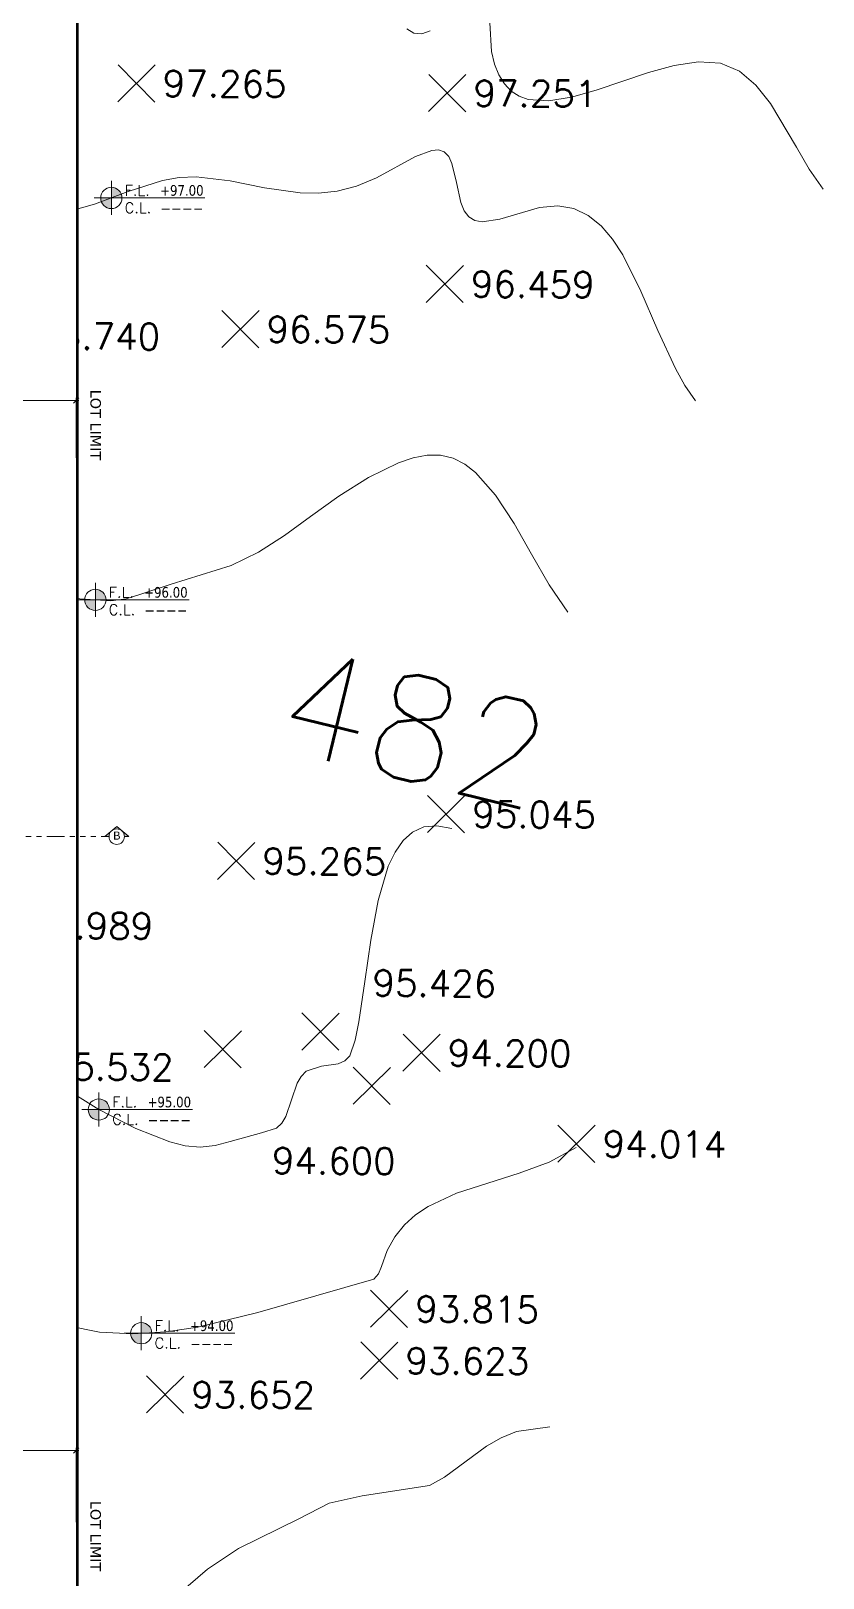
# Model space of a CAD drawing. Header units: inches. Extents: x -48 to 777, y -156 to 510.
# Drawn here: x 312.27 to 327.36, y 127.61 to 157.08 of the extents above; entities that cross this region are included whole.
import ezdxf
from ezdxf.enums import TextEntityAlignment as Align

# ---------------------------------------------------------------- set-up
doc = ezdxf.new("R2010")
doc.units = ezdxf.units.IN
doc.header["$MEASUREMENT"] = 0
doc.set_wipeout_variables(frame=1)
for name, pattern in [('ACAD_ISO06W100', [36, 24, -3, 0, -3, 0, -3, 0, -3]), ('ACAD_ISO10W100', [18, 12, -3, 0, -3]), ('NUHA', [1.45, 0.75, -0.25, 0.2, -0.25])]:
    doc.linetypes.add(name, pattern=pattern)
doc.layers.get('Defpoints').update_dxf_attribs({"lineweight": 5})
for name, color, linetype, lineweight in [('A-AXIS', 253, 'ACAD_ISO10W100', 5), ('A-DIM', 9, 'Continuous', 5), ('A-LEVELS', 139, 'Continuous', 20), ('A-LIMIT LOT', 235, 'ACAD_ISO10W100', 20), ('A-NOTES', 151, 'Continuous', 20), ('A-SIGNS1', 20, 'Continuous', 15), ('A-SIGNS2', 30, 'Continuous', 15), ('A-TEXT', 50, 'Continuous', 15)]:
    doc.layers.add(name, color=color, linetype=linetype, lineweight=lineweight)
doc.layers.add('pts pc', color=7, linetype='Continuous')
doc.styles.add('2mm', font='simplex.shx', dxfattribs={"height": 0.5})
doc.styles.add('5mm', font='simplex_.ttf', dxfattribs={"height": 5})
doc.styles.add('ROMAND', font='verdana.ttf')
doc.styles.add('ROMANS', font='romans__.ttf', dxfattribs={"height": 0.14})
doc.styles.add('Stretch', font='GOTHIC.TTF', dxfattribs={"width": 0.75, "height": 0.2})
doc.dimstyles.new('M-1.100', dxfattribs={"dimtxt": 0.2, "dimasz": 0.1, "dimexe": 0.05, "dimexo": 0.05, "dimgap": 0.1, "dimtad": 1, "dimlfac": 100, "dimrnd": 0.5, "dimzin": 9, "dimdsep": 46, "dimtxsty": 'ROMAND', "dimblk": 'OBLIQUE', "dimcen": 1, "dimdle": 0.05, "dimclrd": 256, "dimclre": 256, "dimclrt": 2, "dimadec": 0, "dimazin": 0, "dimtfac": 0.666667, "dimtmove": 2, "dimatfit": 3, "dimfxl": 0.04, "dimtolj": 1, "dimtzin": 5, "dimlwd": -1, "dimlwe": -1, "dimarcsym": 0})

# ---------------------------------------------------------------- blocks, each defined once
blk = doc.blocks.new('_Oblique')
at = {"color": 0, "linetype": 'ByBlock', "lineweight": -2}
blk.add_line((-0.5, -0.5), (0.5, 0.5), dxfattribs=at)
blk = doc.blocks.new('*D974')
at = {"layer": 'A-DIM', "transparency": 16777216}
for p, q in [((-315969.27, -27907.07), (-315972.37, -27907.07)), ((-315972.32, -27908.161), (-315972.32, -27907.02)), ((-315969.32, -27908.161), (-315969.32, -27907.02))]:
    blk.add_line(p, q, dxfattribs=at)
at = {"layer": 'Defpoints', "color": 0, "transparency": 16777216}
for p in [(-315972.32, -27907.07), (-315972.32, -27908.211), (-315969.32, -27908.211)]:
    blk.add_point(p, dxfattribs=at)
at = {"layer": 'A-DIM', "transparency": 16777216, "xscale": 0.1, "yscale": 0.1, "zscale": 0.1}
for p, rotation in [((-315972.32, -27907.07), 179.9999999997916), ((-315969.32, -27907.07), 359.9999999997916)]:
    blk.add_blockref('_Oblique', p, dxfattribs=dict(at, rotation=rotation))
at = {"layer": 'A-DIM', "color": 2, "transparency": 16777216, "insert": (-315970.82, -27906.866), "char_height": 0.2, "attachment_point": 5, "style": 'ROMAND'}
blk.add_mtext('\\A1;300', dxfattribs=at)
blk = doc.blocks.new('*D975')
at = {"layer": 'A-DIM', "transparency": 16777216}
for p, q in [((-315969.27, -27927.068), (-315972.37, -27927.068)), ((-315972.32, -27928.435), (-315972.32, -27927.018)), ((-315969.32, -27928.435), (-315969.32, -27927.018))]:
    blk.add_line(p, q, dxfattribs=at)
at = {"layer": 'Defpoints', "color": 0, "transparency": 16777216}
for p in [(-315972.32, -27927.068), (-315972.32, -27928.485), (-315969.32, -27928.485)]:
    blk.add_point(p, dxfattribs=at)
at = {"layer": 'A-DIM', "transparency": 16777216, "xscale": 0.1, "yscale": 0.1, "zscale": 0.1, "rotation": 180}
blk.add_blockref('_Oblique', (-315972.32, -27927.068), dxfattribs=at)
at = {"layer": 'A-DIM', "transparency": 16777216, "xscale": 0.1, "yscale": 0.1, "zscale": 0.1}
blk.add_blockref('_Oblique', (-315969.32, -27927.068), dxfattribs=at)
at = {"layer": 'A-DIM', "color": 2, "transparency": 16777216, "insert": (-315970.82, -27926.864), "char_height": 0.2, "attachment_point": 5, "style": 'ROMAND'}
blk.add_mtext('\\A1;300', dxfattribs=at)
blk = doc.blocks.new('GXFHGCGFCD')
at = {"layer": 'A-SIGNS1', "linetype": 'NUHA'}
h = blk.add_hatch(color=256, dxfattribs=at)
h.paths.add_polyline_path([(90.382, 61.33), (90.382, 61.17), (90.542, 61.17, 0.414214)])
h.paths.add_polyline_path([(90.382, 61.17), (90.222, 61.17, 0.414214), (90.382, 61.01)])
at = {"layer": 'A-SIGNS1'}
for p, q in [((90.382, 60.914), (90.382, 61.426)), ((90.126, 61.17), (91.79, 61.17))]:
    blk.add_line(p, q, dxfattribs=at)
blk.add_circle((90.382, 61.17), 0.16, dxfattribs=at)
blk = doc.blocks.new('DGXFHXFGDFD')
at = {"layer": 'A-SIGNS1'}
blk.add_blockref('GXFHGCGFCD', (0, 0), dxfattribs=at)
at = {"layer": 'A-SIGNS2', "linetype": 'NUHA', "style": 'ROMANS'}
for s, p in [('F.L.', (90.583, 61.203)), ('C.L.', (90.583, 60.941))]:
    blk.add_text(s, height=0.16, dxfattribs=at).set_placement(p)
at = {"layer": 'A-SIGNS2', "style": 'ROMANS', "width": 0.910135, "flags": 4}
for tag, p, p2 in [('NIV.FINI', (91.116, 61.203), (91.79, 61.203)), ('NIV.BETON', (91.116, 60.941), (91.79, 60.941))]:
    blk.add_attdef(tag, text='', height=0.16, dxfattribs=at).set_placement(p, p2, align=Align.FIT)
blk = doc.blocks.new('ZDGFHGCGFF')
h = blk.add_hatch(color=256)
h.paths.add_polyline_path([(94.086, 59.804), (94.151, 59.726, 0.223535), (94.086, 59.756)])
h.paths.add_polyline_path([(94.151, 59.726), (94.195, 59.673), (94.151, 59.619, 0.17452), (94.17, 59.673, 0.17452)])
h.paths.add_polyline_path([(94.086, 59.589, 0.223535), (94.151, 59.619), (94.086, 59.541)])
for p, q in [((94.086, 59.756), (94.086, 59.804)), ((94.086, 59.804), (94.195, 59.673)), ((94.195, 59.673), (94.086, 59.541)), ((94.086, 59.541), (94.086, 59.589))]:
    blk.add_line(p, q)
blk.add_circle((94.086, 59.673), 0.0839)
blk = doc.blocks.new('ZDGFHGCJHGHFG')
at = {"layer": 'A-SIGNS1', "rotation": 90}
blk.add_blockref('ZDGFHGCGFF', (154.078, -34.414), dxfattribs=at)
at = {"layer": 'A-SIGNS2', "linetype": 'ACAD_ISO06W100', "ltscale": 0.01, "style": 'Stretch', "flags": 12}
blk.add_attdef('A', text='', height=0.0883, dxfattribs=at).set_placement((94.407, 59.684), align=Align.MIDDLE)
blk = doc.blocks.new('LOT 688  TOPOGRAPHIC PLAN')
at = {"layer": 'A-LEVELS', "linetype": 'Continuous'}
for points in [[(-315963.01823, -27899.99287), (-315962.88353, -27900.07191), (-315962.73578, -27900.08639), (-315962.57239, -27900.02724)], [(-315961.43466, -27899.87556), (-315961.40366, -27900.42358), (-315961.34655, -27900.65996), (-315961.26381, -27900.86666), (-315961.15704, -27901.04026), (-315961.02786, -27901.17735), (-315960.87792, -27901.27532), (-315960.70907, -27901.33646), (-315960.32259, -27901.3646), (-315959.88413, -27901.29449), (-315959.40945, -27901.15886), (-315958.41432, -27900.82196), (-315957.92534, -27900.68615), (-315957.46307, -27900.61573), (-315957.04324, -27900.64344), (-315956.67924, -27900.79694), (-315956.3661, -27901.06439), (-315956.09027, -27901.41541), (-315955.59604, -27902.24609), (-315955.3504, -27902.66474), (-315955.08759, -27903.04492)], [(-315970.95685, -27903.79566), (-315969.62603, -27903.51344), (-315968.97279, -27903.33161), (-315968.32633, -27903.08928), (-315967.6777, -27902.87668), (-315967.35432, -27902.81936), (-315967.032, -27902.80783), (-315966.38605, -27902.8839), (-315965.72991, -27903.01567), (-315965.05342, -27903.11142), (-315964.70438, -27903.11712), (-315964.34646, -27903.07942), (-315963.97837, -27902.98685), (-315963.59899, -27902.82828), (-315962.85599, -27902.42276), (-315962.54331, -27902.30469), (-315962.41316, -27902.29602), (-315962.30486, -27902.33206), (-315962.2214, -27902.42051), (-315962.16024, -27902.55738), (-315962.07486, -27902.9181), (-315961.98788, -27903.29588), (-315961.92471, -27903.45406), (-315961.83827, -27903.57198), (-315961.72347, -27903.6397), (-315961.58351, -27903.66321), (-315961.24775, -27903.61458), (-315960.48995, -27903.39326), (-315960.14227, -27903.3607), (-315959.83437, -27903.41489), (-315959.56154, -27903.54557), (-315959.31904, -27903.74239), (-315959.10213, -27903.99502), (-315958.90607, -27904.2931), (-315958.55749, -27904.98426), (-315958.23537, -27905.73311), (-315957.90176, -27906.4569), (-315957.71878, -27906.78352), (-315957.5187, -27907.07285)], [(-315970.44815, -27910.59939), (-315969.84858, -27910.71402), (-315969.24898, -27910.84433), (-315968.65878, -27910.8877), (-315968.37015, -27910.84475), (-315968.08543, -27910.75565), (-315967.50844, -27910.56673), (-315966.36561, -27910.21319), (-315965.846, -27909.96082), (-315965.35312, -27909.6427), (-315964.85291, -27909.2794), (-315964.31533, -27908.89421), (-315963.74783, -27908.53294), (-315963.17765, -27908.25333), (-315962.90013, -27908.16222), (-315962.63221, -27908.1132), (-315962.37734, -27908.11352), (-315962.13869, -27908.16977), (-315961.91636, -27908.28061), (-315961.7083, -27908.43911), (-315961.32655, -27908.87102), (-315960.97664, -27909.40933), (-315960.64176, -27909.99785), (-315960.30508, -27910.5804), (-315959.94981, -27911.10078)], [(-315970.22818, -27924.31779), (-315969.99912, -27924.47357), (-315969.47057, -27924.69569), (-315968.87465, -27924.81334), (-315968.24322, -27924.84429), (-315967.60816, -27924.80633), (-315966.99891, -27924.71692), (-315965.86111, -27924.43959), (-315963.64868, -27923.80732), (-315963.56175, -27923.70132), (-315963.50045, -27923.56149), (-315963.39131, -27923.25966), (-315963.24646, -27922.99566), (-315963.0652, -27922.77123), (-315962.85234, -27922.58122), (-315962.61269, -27922.42054), (-315962.07225, -27922.16669), (-315960.88138, -27921.78576), (-315960.30785, -27921.57684), (-315959.79413, -27921.30027)], [(-315967.41388, -27929.84415), (-315966.815, -27929.33098), (-315966.22398, -27928.93818), (-315965.07657, -27928.37038), (-315964.50003, -27928.07408), (-315963.87019, -27927.93479), (-315962.58428, -27927.73491), (-315962.3039, -27927.57611), (-315962.03632, -27927.38134), (-315961.50181, -27926.98885), (-315961.22346, -27926.82507), (-315960.93009, -27926.70555), (-315960.29313, -27926.61484)]]:
    blk.add_lwpolyline(points, dxfattribs=at)
at = {"layer": 'A-LEVELS', "color": 209, "linetype": 'Continuous'}
blk.add_lwpolyline([(-315970.24124, -27919.61821), (-315969.59667, -27920.12754), (-315968.88848, -27920.57379), (-315968.18141, -27920.93593), (-315967.53711, -27921.19153), (-315967.24194, -27921.26538), (-315966.95573, -27921.29099), (-315966.67132, -27921.2602), (-315966.3837, -27921.18526), (-315965.78578, -27921.01778), (-315965.50124, -27920.93213), (-315965.40122, -27920.83568), (-315965.32625, -27920.70638), (-315965.10994, -27920.07493), (-315965.03499, -27919.94208), (-315964.93498, -27919.84067), (-315964.64819, -27919.74815), (-315964.32981, -27919.70178), (-315964.1978, -27919.64885), (-315964.10319, -27919.5527), (-315964.00156, -27919.25422), (-315963.93449, -27918.90155), (-315963.8199, -27918.13664), (-315963.70724, -27917.34545), (-315963.5676, -27916.59171), (-315963.37206, -27915.93916), (-315963.2443, -27915.67075), (-315963.09171, -27915.45153), (-315962.9107, -27915.28948), (-315962.69764, -27915.19256), (-315962.44891, -27915.16874), (-315962.16308, -27915.22149)], dxfattribs=at)
at = {"layer": 'A-LIMIT LOT', "linetype": 'Continuous', "const_width": 0.1}
blk.add_lwpolyline([(-315996.80172, -27893.57917), (-315985.1164, -27950.2257), (-315970.22923, -27937.16678), (-315964.6636, -27941.43051), (-315964.08799, -27936.87852), (-315969.32038, -27930.53073), (-315969.32038, -27896.23659), (-315996.80172, -27893.57917)], dxfattribs=at)
at = {"layer": 'pts pc', "linetype": 'Continuous'}
for points in [[(-315967.8146, -27900.67704), (-315968.52538, -27901.38024)], [(-315967.81839, -27901.38403), (-315968.52159, -27900.67325)], [(-315961.8925, -27900.86179), (-315962.60328, -27901.56499)], [(-315961.89629, -27901.56878), (-315962.59949, -27900.858)], [(-315961.94199, -27904.49757), (-315962.65277, -27905.20077)], [(-315961.94578, -27905.20456), (-315962.64898, -27904.49378)], [(-315965.83566, -27905.35671), (-315966.54644, -27906.05991)], [(-315965.83945, -27906.0637), (-315966.54265, -27905.35292)], [(-315961.91613, -27914.59586), (-315962.62691, -27915.29906)], [(-315961.91992, -27915.30285), (-315962.62312, -27914.59207)], [(-315965.91597, -27915.48743), (-315966.62675, -27916.19063)], [(-315965.91976, -27916.19442), (-315966.62296, -27915.48364)], [(-315964.31137, -27918.73908), (-315965.02215, -27919.44228)], [(-315964.31516, -27919.44607), (-315965.01836, -27918.73529)], [(-315966.17119, -27919.07211), (-315966.88197, -27919.77531)], [(-315966.17498, -27919.7791), (-315966.87818, -27919.06832)], [(-315962.3825, -27919.14142), (-315963.09328, -27919.84462)], [(-315962.38629, -27919.84841), (-315963.08949, -27919.13763)], [(-315963.33289, -27919.77034), (-315964.04367, -27920.47354)], [(-315963.33668, -27920.47733), (-315964.03988, -27919.76655)], [(-315959.43175, -27920.87427), (-315960.14253, -27921.57746)], [(-315959.43554, -27921.58125), (-315960.13874, -27920.87048)], [(-315963.00166, -27924.01917), (-315963.71244, -27924.72237)], [(-315963.00545, -27924.72616), (-315963.70865, -27924.01538)], [(-315963.18895, -27925.00518), (-315963.89973, -27925.70838)], [(-315963.19274, -27925.71217), (-315963.89594, -27925.00139)], [(-315967.27047, -27925.65031), (-315967.98125, -27926.35351)], [(-315967.27426, -27926.3573), (-315967.97746, -27925.64652)]]:
    blk.add_lwpolyline(points, dxfattribs=at)
at = {"layer": 'A-NOTES', "linetype": 'Continuous', "style": '5mm'}
blk.add_text('482', height=2, rotation=346.245633, dxfattribs=at).set_placement((-315965.60289, -27913.67491))
at = {"layer": 'pts pc', "color": 1, "char_height": 0.5, "attachment_point": 1, "rotation": 359.692852, "style": '2mm'}
for s, insert, width in [('\\Fsimplex.shx;\\W1.0000000000;\\T1.0000000000;\\o\\l97.265', (-315967.66866, -27900.78132), 3.0714286), ('\\Fsimplex.shx;\\W1.0000000000;\\T1.0000000000;\\o\\l97.251', (-315961.74656, -27900.96607), 2.9761905), ('\\Fsimplex.shx;\\W1.0000000000;\\T1.0000000000;\\o\\l96.459', (-315961.79605, -27904.60186), 3.0714286), ('\\Fsimplex.shx;\\W1.0000000000;\\T1.0000000000;\\o\\l96.740', (-315970.07447, -27905.59049), 3.0714286), ('\\Fsimplex.shx;\\W1.0000000000;\\T1.0000000000;\\o\\l96.575', (-315965.68971, -27905.461), 3.0714286), ('\\Fsimplex.shx;\\W1.0000000000;\\T1.0000000000;\\o\\l95.045', (-315961.77019, -27914.70014), 3.0714286), ('\\Fsimplex.shx;\\W1.0000000000;\\T1.0000000000;\\o\\l95.265', (-315965.77002, -27915.59171), 3.0714286), ('\\Fsimplex.shx;\\W1.0000000000;\\T1.0000000000;\\o\\l94.989', (-315970.20666, -27916.81895), 3.0714286), ('\\Fsimplex.shx;\\W1.0000000000;\\T1.0000000000;\\o\\l95.426', (-315963.67157, -27917.91461), 3.0714286), ('\\Fsimplex.shx;\\W1.0000000000;\\T1.0000000000;\\o\\l94.200', (-315962.23656, -27919.24571), 3.0714286), ('\\Fsimplex.shx;\\W1.0000000000;\\T1.0000000000;\\o\\l95.532', (-315969.81934, -27919.50936), 3.0714286), ('\\Fsimplex.shx;\\W1.0000000000;\\T1.0000000000;\\o\\l94.014', (-315959.28581, -27920.97855), 2.9761905), ('\\Fsimplex.shx;\\W1.0000000000;\\T1.0000000000;\\o\\l94.600', (-315965.58697, -27921.29583), 3.0714286), ('\\Fsimplex.shx;\\W1.0000000000;\\T1.0000000000;\\o\\l93.815', (-315962.85572, -27924.12346), 2.9761905), ('\\Fsimplex.shx;\\W1.0000000000;\\T1.0000000000;\\o\\l93.623', (-315963.04301, -27925.10947), 3.0714286), ('\\Fsimplex.shx;\\W1.0000000000;\\T1.0000000000;\\o\\l93.652', (-315967.12452, -27925.7546), 3.0714286), ('\\Fsimplex.shx;\\W1.0000000000;\\T1.0000000000;\\o\\l93.182', (-315971.95932, -27926.44969), 2.9761905)]:
    blk.add_mtext(s, dxfattribs=dict(at, insert=insert, width=width))
at = {"linetype": 'Continuous'}
blk.add_wipeout([(-315996.80172, -27893.57917), (-315969.32038, -27896.23659), (-315969.32038, -27930.53073), (-315964.08799, -27936.87852), (-315964.6636, -27941.43051), (-315970.22923, -27937.16678), (-315985.1164, -27950.2257)], dxfattribs=at).dxf.layer = 'A-LIMIT LOT'
at = {"layer": 'A-SIGNS1'}
ref = blk.add_blockref('DGXFHXFGDFD', (-316083.18146, -27980.72521), dxfattribs=dict(at, xscale=1.267200000000003, yscale=1.267200000000003, zscale=1.267200000000003))
ref.add_attrib('NIV.FINI', '+97.00', dxfattribs={"layer": 'A-SIGNS2', "height": 0.202752, "style": 'ROMAND', "width": 0.797031}).set_placement((-315967.71944, -27903.1686), (-315966.89147, -27903.1686), align=Align.FIT)
ref.add_attrib('NIV.BETON', '----', dxfattribs={"layer": 'A-SIGNS2', "height": 0.202752, "style": 'ROMAND', "width": 1.634557}).set_placement((-315967.71944, -27903.50036), (-315966.89147, -27903.50036), align=Align.FIT)
ref = blk.add_blockref('DGXFHXFGDFD', (-316083.48578, -27988.38078), dxfattribs=dict(at, xscale=1.267200000000003, yscale=1.267200000000003, zscale=1.267200000000003))
ref.add_attrib('NIV.FINI', '+96.00', dxfattribs={"layer": 'A-SIGNS2', "height": 0.202752, "style": 'ROMAND', "width": 0.797031}).set_placement((-315968.02376, -27910.82416), (-315967.19579, -27910.82416), align=Align.FIT)
ref.add_attrib('NIV.BETON', '----', dxfattribs={"layer": 'A-SIGNS2', "height": 0.202752, "style": 'ROMAND', "width": 1.634557}).set_placement((-315968.02376, -27911.15593), (-315967.19579, -27911.15593), align=Align.FIT)
ref = blk.add_blockref('DGXFHXFGDFD', (-316083.42038, -27998.08855), dxfattribs=dict(at, xscale=1.267200000000003, yscale=1.267200000000003, zscale=1.267200000000003))
ref.add_attrib('NIV.FINI', '+95.00', dxfattribs={"layer": 'A-SIGNS2', "height": 0.202752, "style": 'ROMAND', "width": 0.797031}).set_placement((-315967.95836, -27920.53194), (-315967.1304, -27920.53194), align=Align.FIT)
ref.add_attrib('NIV.BETON', '----', dxfattribs={"layer": 'A-SIGNS2', "height": 0.202752, "style": 'ROMAND', "width": 1.634557}).set_placement((-315967.95836, -27920.86371), (-315967.1304, -27920.86371), align=Align.FIT)
ref = blk.add_blockref('DGXFHXFGDFD', (-316082.61192, -28002.3493), dxfattribs=dict(at, xscale=1.267200000000003, yscale=1.267200000000003, zscale=1.267200000000003))
ref.add_attrib('NIV.FINI', '+94.00', dxfattribs={"layer": 'A-SIGNS2', "height": 0.202752, "style": 'ROMAND', "width": 0.797031}).set_placement((-315967.1499, -27924.79269), (-315966.32194, -27924.79269), align=Align.FIT)
ref.add_attrib('NIV.BETON', '----', dxfattribs={"layer": 'A-SIGNS2', "height": 0.202752, "style": 'ROMAND', "width": 1.634557}).set_placement((-315967.1499, -27925.12445), (-315966.32194, -27925.12445), align=Align.FIT)
at = {"layer": 'A-TEXT', "char_height": 0.2, "width": 7.1807633, "attachment_point": 1, "rotation": 270, "style": 'ROMAND'}
for insert in [(-315968.84803, -27906.86312, 93), (-315968.84803, -27928.02741, 93)]:
    blk.add_mtext('LOT LIMIT', dxfattribs=dict(at, insert=insert))
at = {"layer": 'A-DIM'}
for p1, p2, distance, picture, middle in [((-315969.32038, -27908.21129), (-315972.32038, -27908.21129), -1.14156, '*D974', (-315970.82038, -27906.86557)), ((-315969.32038, -27928.48546), (-315972.32038, -27928.48546), -1.41759, '*D975', (-315970.82038, -27926.86371))]:
    dim = blk.add_aligned_dim(p1=p1, p2=p2, distance=distance, dimstyle='M-1.100', dxfattribs=at)
    dim.commit()
    dim.dimension.update_dxf_attribs({"geometry": picture, "text_midpoint": middle})

msp = doc.modelspace()

# ---------------------------------------------------------------- block references
at = {"layer": 'pts pc'}
msp.add_blockref('LOT 688  TOPOGRAPHIC PLAN', (316282.44716, 28057.10823), dxfattribs=at)

# ---------------------------------------------------------------- next in the draw order: linework, layer by layer
at = {"layer": 'A-AXIS', "linetype": 'ACAD_ISO06W100', "ltscale": 0.014}
msp.add_line((289.77664, 141.73298), (313.66993, 141.73298), dxfattribs=at)

# ---------------------------------------------------------------- next in the draw order: block references
at = {"layer": 'A-SIGNS1'}
ref = msp.add_blockref('ZDGFHGCJHGHFG', (148.69129, 37.30606), dxfattribs=dict(at, xscale=1.75, yscale=1.75, zscale=1.75))
ref.add_attrib('A', 'B', dxfattribs={"layer": 'A-SIGNS2', "linetype": 'ACAD_ISO06W100', "ltscale": 0.01, "height": 0.15457, "style": 'Stretch'}).set_placement((313.90333, 141.7525), align=Align.MIDDLE)

doc.saveas('drawing.dxf')
